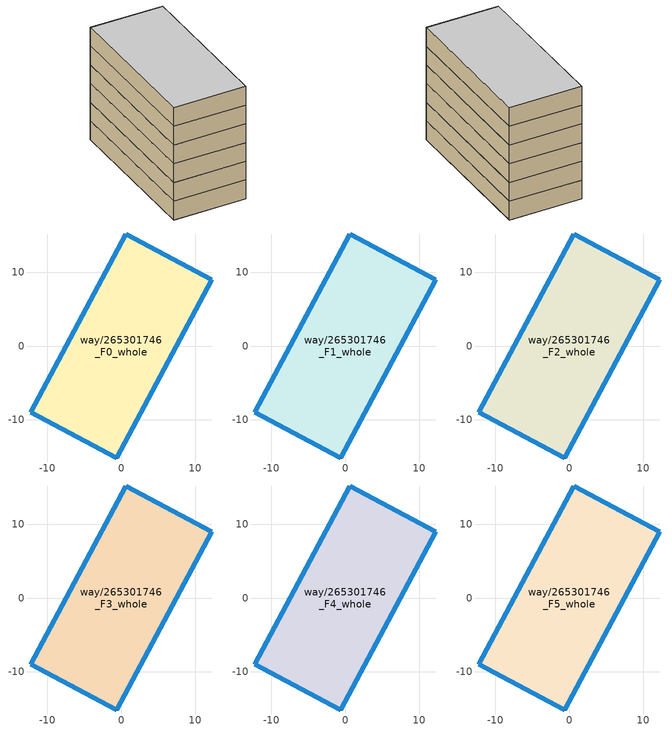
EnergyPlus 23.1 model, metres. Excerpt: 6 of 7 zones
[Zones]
way/265301746_F0_whole
 floor ground (Floor_Construction): -0.64,-15.14 12.21,8.97 0.64,15.15 -12.21,-8.98 z0
 wall outside (Wall_Construction): -0.64,-15.14 -12.21,-8.98 0.64,15.15 12.21,8.97 -0.64,-15.14 z0:3.5
 window (Window_Construction): -0.65,-15.14 -12.21,-8.99 / -12.21,-8.97 0.64,15.13 / 0.65,15.14 12.21,8.98 / 12.21,8.96 -0.64,-15.13 z1.05:2.45
way/265301746_F1_whole
 floor to way/265301746_F0_whole (Floor_Construction): -0.64,-15.14 12.21,8.97 0.64,15.15 -12.21,-8.98 z3.5
 wall outside (Wall_Construction): -0.64,-15.14 -12.21,-8.98 0.64,15.15 12.21,8.97 -0.64,-15.14 z3.5:7
 window (Window_Construction): -0.65,-15.14 -12.21,-8.99 / -12.21,-8.97 0.64,15.13 / 0.65,15.14 12.21,8.98 / 12.21,8.96 -0.64,-15.13 z4.55:5.95
way/265301746_F2_whole
 floor to way/265301746_F1_whole (Floor_Construction): -0.64,-15.14 12.21,8.97 0.64,15.15 -12.21,-8.98 z7
 wall outside (Wall_Construction): -0.64,-15.14 -12.21,-8.98 0.64,15.15 12.21,8.97 -0.64,-15.14 z7:10.5
 window (Window_Construction): -0.65,-15.14 -12.21,-8.99 / -12.21,-8.97 0.64,15.13 / 0.65,15.14 12.21,8.98 / 12.21,8.96 -0.64,-15.13 z8.05:9.45
way/265301746_F3_whole
 floor to way/265301746_F2_whole (Floor_Construction): -0.64,-15.14 12.21,8.97 0.64,15.15 -12.21,-8.98 z10.5
 wall outside (Wall_Construction): -0.64,-15.14 -12.21,-8.98 0.64,15.15 12.21,8.97 -0.64,-15.14 z10.5:14
 window (Window_Construction): -0.65,-15.14 -12.21,-8.99 / -12.21,-8.97 0.64,15.13 / 0.65,15.14 12.21,8.98 / 12.21,8.96 -0.64,-15.13 z11.55:12.95
way/265301746_F4_whole
 floor to way/265301746_F3_whole (Floor_Construction): -0.64,-15.14 12.21,8.97 0.64,15.15 -12.21,-8.98 z14
 wall outside (Wall_Construction): -0.64,-15.14 -12.21,-8.98 0.64,15.15 12.21,8.97 -0.64,-15.14 z14:17.5
 window (Window_Construction): -0.65,-15.14 -12.21,-8.99 / -12.21,-8.97 0.64,15.13 / 0.65,15.14 12.21,8.98 / 12.21,8.96 -0.64,-15.13 z15.05:16.45
way/265301746_F5_whole
 floor to way/265301746_F4_whole (Floor_Construction): -0.64,-15.14 12.21,8.97 0.64,15.15 -12.21,-8.98 z17.5
 wall outside (Wall_Construction): -0.64,-15.14 -12.21,-8.98 0.64,15.15 12.21,8.97 -0.64,-15.14 z17.5:21
 window (Window_Construction): -0.65,-15.14 -12.21,-8.99 / -12.21,-8.97 0.64,15.13 / 0.65,15.14 12.21,8.98 / 12.21,8.96 -0.64,-15.13 z18.55:19.95
 ceiling to way/265301746_F6_whole (Floor_Construction): 12.21,8.97 -0.64,-15.14 -12.21,-8.98 0.64,15.15 z21
shading: 0.65,15.15 -12.21,-8.98 z0:12.6
[Building]
OpenUBEM_Building: North Axis=0; Terrain=City; Solar Distribution=FullExterior
[Site:Location]
New.York-Central.Park.Obs-Belvedere.Castle: Latitude=40.77889; Longitude=-73.9692; Time Zone=-5; Elevation=48
[SizingPeriod:WeatherFileDays]
AnnualSizingPeriod: Begin Month=1; Begin Day of Month=1; End Month=12; End Day of Month=31; Day of Week for Start Day=Monday; Use Weather File Daylight Saving Period=No; Use Weather File Rain and Snow Indicators=No
[SITE:WATERMAINSTEMPERATURE]
Calculation Method=CorrelationFromWeatherFile
[MATERIAL:NOMASS] Roughness=MediumRough; Thermal Absorptance=0.9; Solar Absorptance=0.7; Visible Absorptance=0.7
Name | Thermal Resistance
Wall_Assembly | 1.72117
Floor_Assembly | 1.9305
[WINDOWMATERIAL:SIMPLEGLAZINGSYSTEM]
Window_Material: UFactor=3.27; Solar Heat Gain Coefficient=0.36; Visible Transmittance=0.6
[CONSTRUCTION]
Wall_Construction: Wall_Assembly
Floor_Construction: Floor_Assembly
Window_Construction: Window_Material
[ZONE] Type=1; Multiplier=1; Ceiling Height=autocalculate; Volume=autocalculate; Floor Area=autocalculate; Part of Total Floor Area=Yes
way/265301746_F0_whole; way/265301746_F1_whole; way/265301746_F2_whole; way/265301746_F3_whole; way/265301746_F4_whole; way/265301746_F5_whole
[PEOPLE] Number of People Schedule=Occupancy_Schedule_SmallOffice; Number of People Calculation Method=People/Area; People per Floor Area=0.0538213; Fraction Radiant=0.3; Sensible Heat Fraction=autocalculate; Activity Level Schedule=Activity_Level; Carbon Dioxide Generation Rate=3.82e-08; Enable ASHRAE 55 Comfort Warnings=No; Mean Radiant Temperature Calculation Type=ZoneAveraged; Clothing Insulation Calculation Method=ClothingInsulationSchedule; Cold Stress Temperature Threshold=15.56; Heat Stress Temperature Threshold=30
Name | Zone or ZoneList or Space or SpaceList
People_way/265301746_F0_whole | way/265301746_F0_whole
People_way/265301746_F1_whole | way/265301746_F1_whole
People_way/265301746_F2_whole | way/265301746_F2_whole
People_way/265301746_F3_whole | way/265301746_F3_whole
People_way/265301746_F4_whole | way/265301746_F4_whole
People_way/265301746_F5_whole | way/265301746_F5_whole
[LIGHTS] Schedule=Lighting_Schedule_SmallOffice; Design Level Calculation Method=Watts/Area; Watts per Zone Floor Area=10.76; Return Air Fraction=0; Fraction Radiant=0.42; Fraction Visible=0; Fraction Replaceable=1; EndUse Subcategory=General; Return Air Fraction Calculated from Plenum Temperature=No; Return Air Fraction Function of Plenum Temperature Coefficient 1=0; Return Air Fraction Function of Plenum Temperature Coefficient 2=0
Name | Zone or ZoneList or Space or SpaceList
Lights_way/265301746_F0_whole | way/265301746_F0_whole
Lights_way/265301746_F1_whole | way/265301746_F1_whole
Lights_way/265301746_F2_whole | way/265301746_F2_whole
Lights_way/265301746_F3_whole | way/265301746_F3_whole
Lights_way/265301746_F4_whole | way/265301746_F4_whole
Lights_way/265301746_F5_whole | way/265301746_F5_whole
[ELECTRICEQUIPMENT] Schedule=Equipment_Schedule_SmallOffice; Design Level Calculation Method=Watts/Area; Watts per Zone Floor Area=6.78; Fraction Latent=0; Fraction Radiant=0.5; Fraction Lost=0; EndUse Subcategory=General
Name | Zone or ZoneList or Space or SpaceList
Equipment_way/265301746_F0_whole | way/265301746_F0_whole
Equipment_way/265301746_F1_whole | way/265301746_F1_whole
Equipment_way/265301746_F2_whole | way/265301746_F2_whole
Equipment_way/265301746_F3_whole | way/265301746_F3_whole
Equipment_way/265301746_F4_whole | way/265301746_F4_whole
Equipment_way/265301746_F5_whole | way/265301746_F5_whole
[ZONEINFILTRATION:DESIGNFLOWRATE] Schedule=Infiltration_Schedule_SmallOffice; Design Flow Rate Calculation Method=Flow/ExteriorWallArea; Flow Rate per Exterior Surface Area=0.000285; Constant Term Coefficient=1; Temperature Term Coefficient=0; Velocity Term Coefficient=0; Velocity Squared Term Coefficient=0
Name | Zone or ZoneList or Space or SpaceList
Infiltration_way/265301746_F0_whole | way/265301746_F0_whole
Infiltration_way/265301746_F1_whole | way/265301746_F1_whole
Infiltration_way/265301746_F2_whole | way/265301746_F2_whole
Infiltration_way/265301746_F3_whole | way/265301746_F3_whole
Infiltration_way/265301746_F4_whole | way/265301746_F4_whole
Infiltration_way/265301746_F5_whole | way/265301746_F5_whole
[HVACTEMPLATE:THERMOSTAT] Heating Setpoint Schedule=Heating_Setpoint_SmallOffice; Cooling Setpoint Schedule=Cooling_Setpoint_SmallOffice
way/265301746_F0_whole_Thermostat; way/265301746_F1_whole_Thermostat; way/265301746_F2_whole_Thermostat; way/265301746_F3_whole_Thermostat; way/265301746_F4_whole_Thermostat; way/265301746_F5_whole_Thermostat; way/265301746_F6_whole_Thermostat
[HVACTEMPLATE:ZONE:UNITARY] Supply Air Maximum Flow Rate=autosize; Outdoor Air Method=Flow/Person; Outdoor Air Flow Rate per Person=0.01; Outdoor Air Flow Rate per Zone Floor Area=0; Outdoor Air Flow Rate per Zone=0; Baseboard Heating Type=None; Baseboard Heating Capacity=autosize; Zone Cooling Design Supply Air Temperature Input Method=SystemSupplyAirTemperature; Zone Cooling Design Supply Air Temperature=12.8; Zone Cooling Design Supply Air Temperature Difference=11.11; Zone Heating Design Supply Air Temperature Input Method=SystemSupplyAirTemperature; Zone Heating Design Supply Air Temperature=50; Zone Heating Design Supply Air Temperature Difference=30
Name | Template Unitary System | Template Thermostat
way/265301746_F0_whole | way/265301746_F0_whole_HP_Sys | way/265301746_F0_whole_Thermostat
way/265301746_F1_whole | way/265301746_F1_whole_HP_Sys | way/265301746_F1_whole_Thermostat
way/265301746_F2_whole | way/265301746_F2_whole_HP_Sys | way/265301746_F2_whole_Thermostat
way/265301746_F3_whole | way/265301746_F3_whole_HP_Sys | way/265301746_F3_whole_Thermostat
way/265301746_F4_whole | way/265301746_F4_whole_HP_Sys | way/265301746_F4_whole_Thermostat
way/265301746_F5_whole | way/265301746_F5_whole_HP_Sys | way/265301746_F5_whole_Thermostat
[HVACTEMPLATE:SYSTEM:UNITARYHEATPUMP:AIRTOAIR] Cooling Supply Air Flow Rate=autosize; Heating Supply Air Flow Rate=autosize; No Load Supply Air Flow Rate=autosize; Supply Fan Placement=BlowThrough; Supply Fan Total Efficiency=0.55575; Supply Fan Delta Pressure=622.5; Supply Fan Motor Efficiency=0.9; Supply Fan Motor in Air Stream Fraction=1; Cooling Coil Type=SingleSpeedDX; Cooling Design Supply Air Temperature=12.8; Cooling Coil Gross Rated Total Capacity=autosize; Cooling Coil Gross Rated Sensible Heat Ratio=autosize; Cooling Coil Gross Rated COP=4.52885; Heat Pump Heating Coil Type=SingleSpeedDXHeatPump; Heating Design Supply Air Temperature=50; Heat Pump Heating Coil Gross Rated Capacity=autosize; Heat Pump Heating Coil Rated COP=2.75; Heat Pump Heating Minimum Outdoor DryBulb Temperature=-8; Heat Pump Defrost Maximum Outdoor DryBulb Temperature=5; Heat Pump Defrost Strategy=ReverseCycle; Heat Pump Defrost Control=Timed; Heat Pump Defrost Time Period Fraction=0.058333; Supplemental Heating Coil Type=Gas; Supplemental Heating Coil Capacity=autosize; Supplemental Heating Coil Maximum Outdoor DryBulb Temperature=21; Supplemental Gas Heating Coil Efficiency=0.84; Supplemental Gas Heating Coil Parasitic Electric Load=0; Maximum Outdoor Air Flow Rate=autosize; Minimum Outdoor Air Flow Rate=autosize; Economizer Type=DifferentialDryBulb; Economizer Lockout=NoLockout; Night Cycle Control=StayOff; Heat Recovery Type=None; Sensible Heat Recovery Effectiveness=0.7; Latent Heat Recovery Effectiveness=0.65; Humidifier Type=None; Humidifier Rated Capacity=1e-06; Humidifier Rated Electric Power=autosize; Humidifier Setpoint=30; Return Fan=No; Return Fan Total Efficiency=0.7; Return Fan Delta Pressure=500; Return Fan Motor Efficiency=0.9; Return Fan Motor in Air Stream Fraction=1
Name | Control Zone or Thermostat Location
way/265301746_F0_whole_HP_Sys | way/265301746_F0_whole
way/265301746_F1_whole_HP_Sys | way/265301746_F1_whole
way/265301746_F2_whole_HP_Sys | way/265301746_F2_whole
way/265301746_F3_whole_HP_Sys | way/265301746_F3_whole
way/265301746_F4_whole_HP_Sys | way/265301746_F4_whole
way/265301746_F5_whole_HP_Sys | way/265301746_F5_whole
[WATERHEATER:MIXED]
DHW_Heater_SmallOffice: Tank Volume=0.3785; Setpoint Temperature Schedule=OpenUBEM_DHW_Setpoint; Deadband Temperature Difference=0; Heater Control Type=Cycle; Heater Maximum Capacity=3250; Heater Ignition Minimum Flow Rate=0; Heater Ignition Delay=0; Heater Fuel Type=Electricity; Heater Thermal Efficiency=1; Off Cycle Parasitic Fuel Consumption Rate=0; Off Cycle Parasitic Fuel Type=Electricity; Off Cycle Parasitic Heat Fraction to Tank=0; On Cycle Parasitic Fuel Consumption Rate=0; On Cycle Parasitic Heat Fraction to Tank=0; Ambient Temperature Indicator=Zone; Ambient Temperature Zone=way/265301746_F0_whole; Off Cycle Loss Coefficient to Ambient Temperature=2.01; Off Cycle Loss Fraction to Zone=1; On Cycle Loss Coefficient to Ambient Temperature=2.01; On Cycle Loss Fraction to Zone=1; Peak Use Flow Rate=9.41105e-06; Use Flow Rate Fraction Schedule=OpenUBEM_DHW_FlowFrac_SmallOffice; Use Side Effectiveness=1; Source Side Effectiveness=1; Use Side Design Flow Rate=autosize; Source Side Design Flow Rate=autosize; Indirect Water Heating Recovery Time=1.5; Source Side Flow Control Mode=IndirectHeatPrimarySetpoint; EndUse Subcategory=DHW
[WATERUSE:EQUIPMENT]
DHW_WaterUse_SmallOffice: EndUse Subcategory=DHW; Peak Flow Rate=9.41105e-06; Flow Rate Fraction Schedule=OpenUBEM_DHW_FlowFrac_SmallOffice; Target Temperature Schedule=OpenUBEM_DHW_Setpoint; Zone=way/265301746_F0_whole; Sensible Fraction Schedule=OpenUBEM_DHW_SensibleFrac; Latent Fraction Schedule=OpenUBEM_DHW_LatentFrac
[WATERUSE:CONNECTIONS]
DHW_WaterConn_SmallOffice: Hot Water Supply Temperature Schedule=OpenUBEM_DHW_Setpoint; Drain Water Heat Exchanger Type=None; Drain Water Heat Exchanger Destination=Plant; Water Use Equipment 1=DHW_WaterUse_SmallOffice
[SCHEDULE:COMPACT]
Occupancy_Schedule_SmallOffice: Through: 12/31, For: Weekdays, Until: 06:00, 0, Until: 07:00, 0.1, Until: 08:00, 0.2, Until: 12:00, 0.95, Until: 13:00, 0.5, Until: 17:00, 0.95, Until: 18:00, 0.3, Until: 22:00, 0.1, Until: 24:00, 0.05, For: Saturday, Until: 06:00, 0, Until: 08:00, 0.1, Until: 12:00, 0.3, Until: 17:00, 0.1, Until: 19:00, 0.05, Until: 24:00, 0, For: AllOtherDays, Until: 06:00, 0, Until: 18:00, 0.05, Until: 24:00, 0
Lighting_Schedule_SmallOffice: Through: 12/31, For: Weekdays, Until: 05:00, 0.04184, Until: 07:00, 0.08368, Until: 08:00, 0.25105, Until: 17:00, 0.75314, Until: 18:00, 0.41841, Until: 20:00, 0.25105, Until: 22:00, 0.16736, Until: 23:00, 0.08368, Until: 24:00, 0.04184, For: Saturday, Until: 06:00, 0.04184, Until: 08:00, 0.08368, Until: 12:00, 0.25105, Until: 17:00, 0.12552, Until: 24:00, 0.04184, For: AllOtherDays, Until: 24:00, 0.04184
Equipment_Schedule_SmallOffice: Through: 12/31, For: Weekdays, Until: 06:00, 0.307674, Until: 08:00, 0.381235, Until: 12:00, 0.857778, Until: 13:00, 0.76247, Until: 17:00, 0.857778, Until: 18:00, 0.476543, Until: 24:00, 0.381235, For: Saturday, Until: 06:00, 0.230755, Until: 08:00, 0.381235, Until: 12:00, 0.476543, Until: 17:00, 0.33358, Until: 19:00, 0.285926, Until: 24:00, 0.230755, For: AllOtherDays, Until: 06:00, 0.230755, Until: 18:00, 0.285926, Until: 24:00, 0.230755
Heating_Setpoint_SmallOffice: Through: 12/31, For: Weekdays, Until: 06:00, 15.6, Until: 07:00, 21.1, Until: 08:00, 21.1, Until: 12:00, 21.1, Until: 13:00, 21.1, Until: 17:00, 21.1, Until: 19:00, 21.1, Until: 24:00, 15.6, For: Saturday, Until: 06:00, 15.6, Until: 08:00, 21.1, Until: 12:00, 21.1, Until: 17:00, 21.1, Until: 19:00, 21.1, Until: 24:00, 15.6, For: AllOtherDays, Until: 06:00, 15.6, Until: 18:00, 21.1, Until: 24:00, 15.6
Cooling_Setpoint_SmallOffice: Through: 12/31, For: Weekdays, Until: 06:00, 29.4, Until: 07:00, 23.9, Until: 08:00, 23.9, Until: 12:00, 23.9, Until: 13:00, 23.9, Until: 17:00, 23.9, Until: 18:00, 23.9, Until: 22:00, 23.9, Until: 24:00, 23.9, For: Saturday, Until: 06:00, 29.4, Until: 08:00, 23.9, Until: 12:00, 23.9, Until: 17:00, 23.9, Until: 19:00, 23.9, Until: 24:00, 29.4, For: AllOtherDays, Until: 06:00, 29.4, Until: 18:00, 23.9, Until: 24:00, 29.4
Infiltration_Schedule_SmallOffice: Through: 12/31, For: Weekdays, Until: 06:00, 1, Until: 07:00, 0.25, Until: 08:00, 0.25, Until: 12:00, 0.25, Until: 13:00, 0.25, Until: 17:00, 0.25, Until: 18:00, 0.25, Until: 22:00, 0.25, Until: 24:00, 0.25, For: Saturday, Until: 06:00, 1, Until: 08:00, 0.25, Until: 12:00, 0.25, Until: 17:00, 0.25, Until: 19:00, 0.25, Until: 24:00, 1, For: AllOtherDays, Until: 06:00, 1, Until: 18:00, 0.25, Until: 24:00, 1
[Schedule:Constant]
Activity_Level: Hourly Value=120
[SCHEDULE:CONSTANT]
Name | Hourly Value
OpenUBEM_DHW_Setpoint | 60
OpenUBEM_DHW_FlowFrac_SmallOffice | 0.236274
OpenUBEM_DHW_SensibleFrac | 0.2
OpenUBEM_DHW_LatentFrac | 0.05
